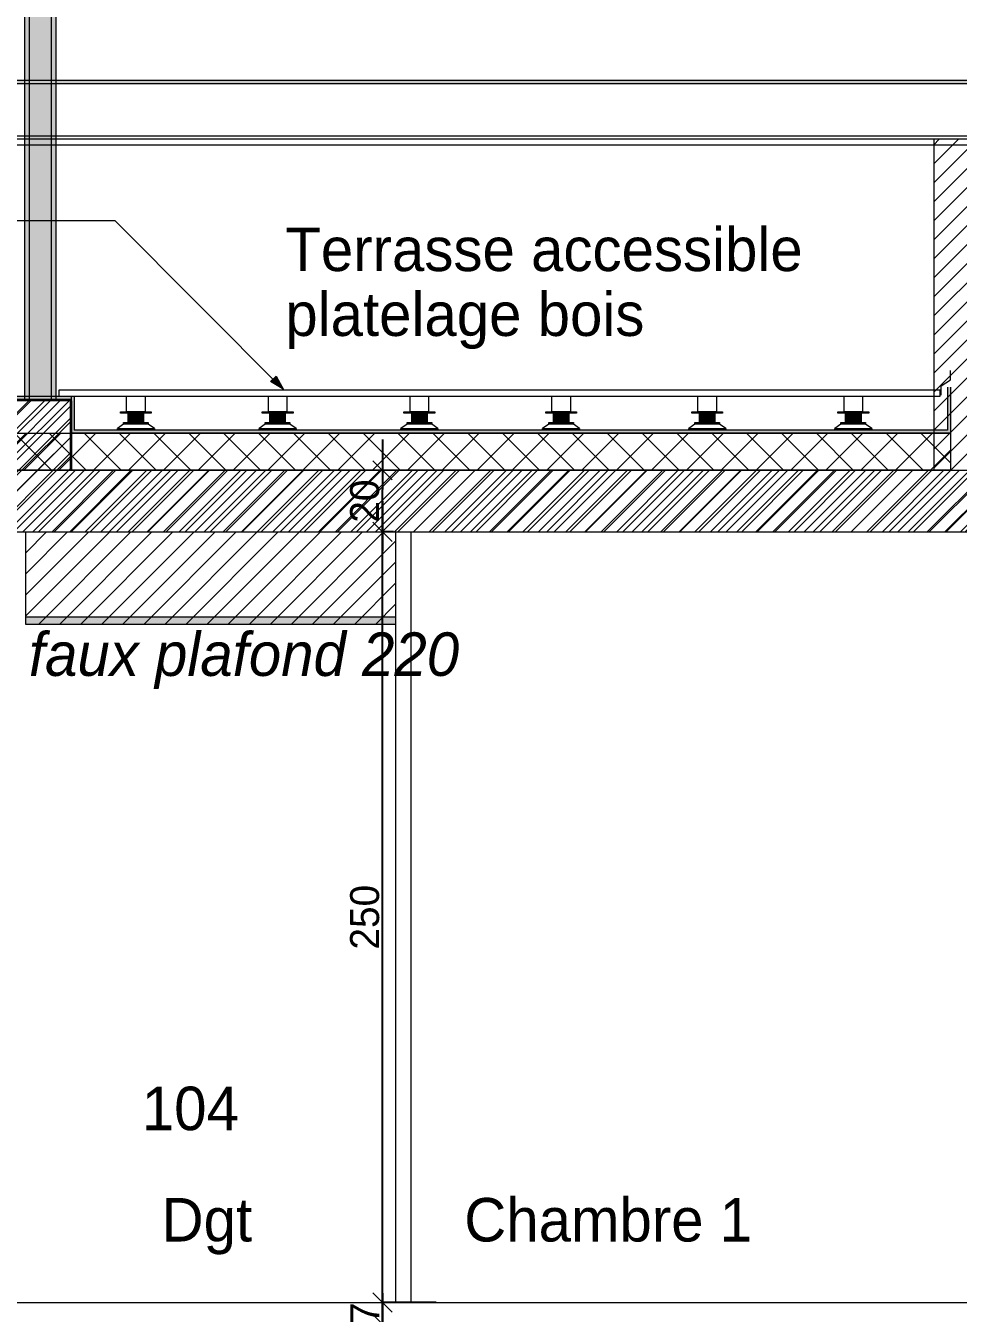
# Model space of a CAD drawing. Header units: centimetres. Extents: x -6341 to 23117, y -10090 to 8065.
# Drawn here: x 6456.3 to 6758.9, y -4746.9 to -4329.2 of the extents above; entities that cross this region are included whole.
import ezdxf

# ---------------------------------------------------------------- set-up
doc = ezdxf.new("R2010")
doc.units = ezdxf.units.CM
doc.header["$LTSCALE"] = 12.7
doc.header["$PDMODE"] = 1
doc.header["$PDSIZE"] = -2
doc.linetypes.add('VW-01', pattern=[0.83312, 0.41656, -0.41656])
doc.layers.get('0').update_dxf_attribs({"lineweight": 5})
for name, color, linetype, lineweight in [('B BATI-GO-coupé', 7, 'Continuous', 35), ('B BATI-GO-vu', 7, 'Continuous', 5), ('B BATI-murs', 7, 'Continuous', 35), ('B Général', 7, 'Continuous', 5), ('C ANNOTATIONS-cotation', 7, 'Continuous', 5), ('C ANNOTATIONS-prestations', 7, 'Continuous', 5), ('C ANNOTATIONS-texte', 7, 'Continuous', 5), ('Général', 7, 'Continuous', 5)]:
    doc.layers.add(name, color=color, linetype=linetype, lineweight=lineweight)
doc.styles.add('Arial', font='arial.ttf')
doc.styles.add('Eurostile', font='')
doc.styles.add('Eurostile (italic)', font='')
doc.styles.get('Eurostile').set_extended_font_data('Eurostile')
doc.styles.get('Eurostile (italic)').set_extended_font_data('Eurostile', italic=True)
doc.dimstyles.new('100é', dxfattribs={"dimtxt": 30.30306, "dimasz": 6.232178, "dimexe": 0, "dimexo": 25, "dimgap": 1, "dimtad": 1, "dimdec": 1, "dimtxsty": 'Arial', "dimblk": 'VW_SLASH', "dimblk1": 'VW_SLASH', "dimblk2": 'VW_SLASH', "dimcen": 0, "dimdle": 10, "dimse1": 1, "dimse2": 1, "dimazin": 0, "dimtfac": 1, "dimtdec": 1, "dimtix": 1, "dimtmove": 0, "dimatfit": 0, "dimldrblk": 'VW_FILLEDARROW', "dimfxl": 1, "dimfrac": 2, "dimtolj": 1, "dimarcsym": 0})
pattern_1 = [(45, (0, 0), (2.4253472, -2.6458333), [])]

# ---------------------------------------------------------------- blocks, each defined once
blk = doc.blocks.new('Groupe-220-1')
at = {"layer": 'B BATI-murs', "linetype": 'Continuous', "lineweight": 0}
for points in [[(6672.4, -4454.37), (6682.4, -4454.37), (6682.4, -4454.87), (6672.4, -4454.87)], [(6674.9, -4454.87), (6679.9, -4454.87), (6679.9, -4457.87), (6674.9, -4457.87)], [(6671.4, -4459.87), (6683.4, -4459.87), (6683.4, -4460.37), (6671.4, -4460.37)], [(6673.4, -4457.87), (6681.4, -4457.87), (6681.4, -4458.37), (6673.4, -4458.37)]]:
    blk.add_hatch(color=7, dxfattribs=at).paths.add_polyline_path(points)
at = {"layer": 'B BATI-murs', "color": 7, "linetype": 'Continuous', "lineweight": 13}
for p, q in [((6673.4, -4458.37), (6671.4, -4459.87)), ((6683.4, -4459.87), (6681.4, -4458.37))]:
    blk.add_line(p, q, dxfattribs=at)
at = {"layer": 'B BATI-murs', "color": 7, "linetype": 'Continuous', "lineweight": 13, "flags": 128}
for points in [[(6672.4, -4454.37), (6682.4, -4454.37), (6682.4, -4454.87), (6672.4, -4454.87)], [(6674.9, -4454.87), (6679.9, -4454.87), (6679.9, -4457.87), (6674.9, -4457.87)], [(6671.4, -4459.87), (6683.4, -4459.87), (6683.4, -4460.37), (6671.4, -4460.37)], [(6673.4, -4457.87), (6681.4, -4457.87), (6681.4, -4458.37), (6673.4, -4458.37)]]:
    blk.add_lwpolyline(points, close=True, dxfattribs=at)
blk = doc.blocks.new('Groupe-221-1')
at = {"layer": 'B BATI-murs', "linetype": 'Continuous', "lineweight": 0}
for points in [[(6625, -4454.37), (6635, -4454.37), (6635, -4454.87), (6625, -4454.87)], [(6627.5, -4454.87), (6632.5, -4454.87), (6632.5, -4457.87), (6627.5, -4457.87)], [(6624, -4459.87), (6636, -4459.87), (6636, -4460.37), (6624, -4460.37)], [(6626, -4457.87), (6634, -4457.87), (6634, -4458.37), (6626, -4458.37)]]:
    blk.add_hatch(color=7, dxfattribs=at).paths.add_polyline_path(points)
at = {"layer": 'B BATI-murs', "color": 7, "linetype": 'Continuous', "lineweight": 13}
for p, q in [((6626, -4458.37), (6624, -4459.87)), ((6636, -4459.87), (6634, -4458.37))]:
    blk.add_line(p, q, dxfattribs=at)
at = {"layer": 'B BATI-murs', "color": 7, "linetype": 'Continuous', "lineweight": 13, "flags": 128}
for points in [[(6625, -4454.37), (6635, -4454.37), (6635, -4454.87), (6625, -4454.87)], [(6627.5, -4454.87), (6632.5, -4454.87), (6632.5, -4457.87), (6627.5, -4457.87)], [(6624, -4459.87), (6636, -4459.87), (6636, -4460.37), (6624, -4460.37)], [(6626, -4457.87), (6634, -4457.87), (6634, -4458.37), (6626, -4458.37)]]:
    blk.add_lwpolyline(points, close=True, dxfattribs=at)
blk = doc.blocks.new('Groupe-222-1')
at = {"layer": 'B BATI-murs', "linetype": 'Continuous', "lineweight": 0}
for points in [[(6579, -4454.37), (6589, -4454.37), (6589, -4454.87), (6579, -4454.87)], [(6581.5, -4454.87), (6586.5, -4454.87), (6586.5, -4457.87), (6581.5, -4457.87)], [(6578, -4459.87), (6590, -4459.87), (6590, -4460.37), (6578, -4460.37)], [(6580, -4457.87), (6588, -4457.87), (6588, -4458.37), (6580, -4458.37)]]:
    blk.add_hatch(color=7, dxfattribs=at).paths.add_polyline_path(points)
at = {"layer": 'B BATI-murs', "color": 7, "linetype": 'Continuous', "lineweight": 13}
for p, q in [((6580, -4458.37), (6578, -4459.87)), ((6590, -4459.87), (6588, -4458.37))]:
    blk.add_line(p, q, dxfattribs=at)
at = {"layer": 'B BATI-murs', "color": 7, "linetype": 'Continuous', "lineweight": 13, "flags": 128}
for points in [[(6579, -4454.37), (6589, -4454.37), (6589, -4454.87), (6579, -4454.87)], [(6581.5, -4454.87), (6586.5, -4454.87), (6586.5, -4457.87), (6581.5, -4457.87)], [(6578, -4459.87), (6590, -4459.87), (6590, -4460.37), (6578, -4460.37)], [(6580, -4457.87), (6588, -4457.87), (6588, -4458.37), (6580, -4458.37)]]:
    blk.add_lwpolyline(points, close=True, dxfattribs=at)
blk = doc.blocks.new('Groupe-223-1')
at = {"layer": 'B BATI-murs', "linetype": 'Continuous', "lineweight": 0}
for points in [[(6533, -4454.37), (6543, -4454.37), (6543, -4454.87), (6533, -4454.87)], [(6535.5, -4454.87), (6540.5, -4454.87), (6540.5, -4457.87), (6535.5, -4457.87)], [(6532, -4459.87), (6544, -4459.87), (6544, -4460.37), (6532, -4460.37)], [(6534, -4457.87), (6542, -4457.87), (6542, -4458.37), (6534, -4458.37)]]:
    blk.add_hatch(color=7, dxfattribs=at).paths.add_polyline_path(points)
at = {"layer": 'B BATI-murs', "color": 7, "linetype": 'Continuous', "lineweight": 13}
for p, q in [((6534, -4458.37), (6532, -4459.87)), ((6544, -4459.87), (6542, -4458.37))]:
    blk.add_line(p, q, dxfattribs=at)
at = {"layer": 'B BATI-murs', "color": 7, "linetype": 'Continuous', "lineweight": 13, "flags": 128}
for points in [[(6533, -4454.37), (6543, -4454.37), (6543, -4454.87), (6533, -4454.87)], [(6535.5, -4454.87), (6540.5, -4454.87), (6540.5, -4457.87), (6535.5, -4457.87)], [(6532, -4459.87), (6544, -4459.87), (6544, -4460.37), (6532, -4460.37)], [(6534, -4457.87), (6542, -4457.87), (6542, -4458.37), (6534, -4458.37)]]:
    blk.add_lwpolyline(points, close=True, dxfattribs=at)
blk = doc.blocks.new('Groupe-224-1')
at = {"layer": 'B BATI-murs', "linetype": 'Continuous', "lineweight": 0}
for points in [[(6487, -4454.37), (6497, -4454.37), (6497, -4454.87), (6487, -4454.87)], [(6489.5, -4454.87), (6494.5, -4454.87), (6494.5, -4457.87), (6489.5, -4457.87)], [(6486, -4459.87), (6498, -4459.87), (6498, -4460.37), (6486, -4460.37)], [(6488, -4457.87), (6496, -4457.87), (6496, -4458.37), (6488, -4458.37)]]:
    blk.add_hatch(color=7, dxfattribs=at).paths.add_polyline_path(points)
at = {"layer": 'B BATI-murs', "color": 7, "linetype": 'Continuous', "lineweight": 13}
for p, q in [((6488, -4458.37), (6486, -4459.87)), ((6498, -4459.87), (6496, -4458.37))]:
    blk.add_line(p, q, dxfattribs=at)
at = {"layer": 'B BATI-murs', "color": 7, "linetype": 'Continuous', "lineweight": 13, "flags": 128}
for points in [[(6487, -4454.37), (6497, -4454.37), (6497, -4454.87), (6487, -4454.87)], [(6489.5, -4454.87), (6494.5, -4454.87), (6494.5, -4457.87), (6489.5, -4457.87)], [(6486, -4459.87), (6498, -4459.87), (6498, -4460.37), (6486, -4460.37)], [(6488, -4457.87), (6496, -4457.87), (6496, -4458.37), (6488, -4458.37)]]:
    blk.add_lwpolyline(points, close=True, dxfattribs=at)
blk = doc.blocks.new('Groupe-225-1')
at = {"layer": 'B BATI-murs', "linetype": 'Continuous', "lineweight": 0}
for points in [[(6719.8, -4454.37), (6729.8, -4454.37), (6729.8, -4454.87), (6719.8, -4454.87)], [(6722.3, -4454.87), (6727.3, -4454.87), (6727.3, -4457.87), (6722.3, -4457.87)], [(6718.8, -4459.87), (6730.8, -4459.87), (6730.8, -4460.37), (6718.8, -4460.37)], [(6720.8, -4457.87), (6728.8, -4457.87), (6728.8, -4458.37), (6720.8, -4458.37)]]:
    blk.add_hatch(color=7, dxfattribs=at).paths.add_polyline_path(points)
at = {"layer": 'B BATI-murs', "color": 7, "linetype": 'Continuous', "lineweight": 13}
for p, q in [((6720.8, -4458.37), (6718.8, -4459.87)), ((6730.8, -4459.87), (6728.8, -4458.37))]:
    blk.add_line(p, q, dxfattribs=at)
at = {"layer": 'B BATI-murs', "color": 7, "linetype": 'Continuous', "lineweight": 13, "flags": 128}
for points in [[(6719.8, -4454.37), (6729.8, -4454.37), (6729.8, -4454.87), (6719.8, -4454.87)], [(6722.3, -4454.87), (6727.3, -4454.87), (6727.3, -4457.87), (6722.3, -4457.87)], [(6718.8, -4459.87), (6730.8, -4459.87), (6730.8, -4460.37), (6718.8, -4460.37)], [(6720.8, -4457.87), (6728.8, -4457.87), (6728.8, -4458.37), (6720.8, -4458.37)]]:
    blk.add_lwpolyline(points, close=True, dxfattribs=at)
blk = doc.blocks.new('Groupe-226-1')
at = {"layer": 'B Général', "linetype": 'Continuous', "lineweight": 5, "true_color": 0x808080}
h = blk.add_hatch(dxfattribs=at)
h.set_pattern_fill('02_ISOLANT', color=8, style=0, pattern_type=2)
h.set_pattern_definition([(45, (0, 0), (-5.656854, 5.656854), []), (135, (0, 0), (5.656854, 5.656854), [])])
h.paths.add_polyline_path([(6225.89, -4461.37), (6756.35, -4461.37), (6756.35, -4473.37), (6225.89, -4473.37)])
at = {"layer": 'B BATI-GO-coupé', "lineweight": 5}
for p, q in [((6755.35, -4446.37), (6755.35, -4460.37)), ((6756.35, -4446.37), (6756.35, -4461.37)), ((6470.99, -4449.37), (6470.99, -4461.37)), ((6471.99, -4449.37), (6471.99, -4460.37)), ((6755.35, -4460.37), (6471.99, -4460.37)), ((6756.35, -4461.37), (6470.99, -4461.37))]:
    blk.add_line(p, q, dxfattribs=at)
at = {"layer": 'B BATI-GO-coupé', "color": 255}
for points in [[(6755.35, -4446.37), (6756.35, -4446.37), (6755.35, -4460.37), (6756.35, -4461.37)], [(6470.99, -4449.37), (6471.99, -4449.37), (6470.99, -4461.37), (6471.99, -4460.37)], [(6755.35, -4460.37), (6756.35, -4461.37), (6471.99, -4460.37), (6470.99, -4461.37)]]:
    blk.add_solid(points, dxfattribs=at)
at = {"layer": 'B Général', "lineweight": 13, "flags": 128}
blk.add_lwpolyline([(6753.36, -4448.95), (6753.36, -4445.95), (6756.36, -4444.05), (6756.35, -4440.95)], dxfattribs=at)
at = {"layer": 'B Général', "color": 7, "linetype": 'Continuous', "lineweight": 5, "flags": 128}
blk.add_lwpolyline([(6225.89, -4461.37), (6756.35, -4461.37), (6756.35, -4473.37), (6225.89, -4473.37)], close=True, dxfattribs=at)
at = {"layer": 'Général', "color": 7, "linetype": 'Continuous', "lineweight": 5, "flags": 128}
for points in [[(6466.99, -4449.37), (6753, -4449.37), (6753, -4447.37), (6466.99, -4447.37)], [(6489, -4449.37), (6495, -4449.37), (6495, -4454.37), (6489, -4454.37)], [(6535, -4449.37), (6541, -4449.37), (6541, -4454.37), (6535, -4454.37)], [(6581, -4449.37), (6587, -4449.37), (6587, -4454.37), (6581, -4454.37)], [(6627, -4449.37), (6633, -4449.37), (6633, -4454.37), (6627, -4454.37)], [(6674.4, -4449.37), (6680.4, -4449.37), (6680.4, -4454.37), (6674.4, -4454.37)], [(6721.8, -4449.37), (6727.8, -4449.37), (6727.8, -4454.37), (6721.8, -4454.37)]]:
    blk.add_lwpolyline(points, close=True, dxfattribs=at)
at = {"layer": 'Général', "color": 7}
for name in ['Groupe-224-1', 'Groupe-223-1', 'Groupe-222-1', 'Groupe-221-1', 'Groupe-220-1', 'Groupe-225-1']:
    blk.add_blockref(name, (0, 0), dxfattribs=at)
blk = doc.blocks.new('Groupe-537-1')
at = {"layer": 'B Général', "linetype": 'Continuous', "lineweight": 0, "true_color": 0x808080}
for points in [[(6215.99, -4214.87), (6215.99, -4216.37), (6207.99, -4216.37), (6207.99, -4214.87), (6207.99, -4214.87), (6207.99, -4199.87), (6209.49, -4199.87), (6209.49, -4214.87)], [(6465.99, -4214.85), (6465.99, -4216.35), (6455.99, -4216.35), (6455.99, -4214.85), (6460.23, -4214.85), (6460.24, -4201.35), (6455.99, -4201.35), (6455.99, -4199.85), (6465.99, -4199.85), (6465.99, -4201.35), (6461.74, -4201.35), (6461.73, -4214.85)]]:
    blk.add_hatch(color=8, dxfattribs=at).paths.add_polyline_path(points)
at = {"layer": 'B Général', "linetype": 'Continuous', "lineweight": 0, "true_color": 0xaaaaaa}
for points in [[(6215.99, -4201.37), (6460.23, -4201.37), (6460.23, -4214.85), (6215.99, -4214.85)], [(6455.99, -4216.35), (6465.99, -4216.35), (6465.99, -4450.87), (6455.99, -4450.87)], [(6450.99, -4449.37), (6470.99, -4449.37), (6470.99, -4450.87), (6450.99, -4450.87)]]:
    blk.add_hatch(color=253, dxfattribs=at).paths.add_polyline_path(points)
at = {"layer": 'B Général', "linetype": 'Continuous', "lineweight": 0, "true_color": 0xbfbfbf}
for points in [[(6243.18, -4213.38), (6239.5, -4213.38), (6230.51, -4204.38), (6227.89, -4204.38), (6227.89, -4202.88), (6231.13, -4202.88), (6240.13, -4211.88), (6243.18, -4211.88)], [(6272.12, -4213.38), (6268.44, -4213.38), (6259.45, -4204.38), (6256.82, -4204.38), (6256.82, -4202.88), (6260.07, -4202.88), (6269.06, -4211.88), (6272.12, -4211.88)], [(6301.14, -4213.38), (6297.46, -4213.38), (6288.47, -4204.38), (6285.84, -4204.38), (6285.84, -4202.88), (6289.09, -4202.88), (6298.08, -4211.88), (6301.14, -4211.88)], [(6330.07, -4213.38), (6326.39, -4213.38), (6317.4, -4204.38), (6314.78, -4204.38), (6314.78, -4202.88), (6318.02, -4202.88), (6327.02, -4211.88), (6330.07, -4211.88)], [(6359.1, -4213.38), (6355.42, -4213.38), (6346.42, -4204.38), (6343.8, -4204.38), (6343.8, -4202.88), (6347.04, -4202.88), (6356.04, -4211.88), (6359.1, -4211.88)], [(6388.03, -4213.38), (6384.35, -4213.38), (6375.36, -4204.38), (6372.73, -4204.38), (6372.73, -4202.88), (6375.98, -4202.88), (6384.97, -4211.88), (6388.03, -4211.88)], [(6417.05, -4213.38), (6413.37, -4213.38), (6404.38, -4204.38), (6401.76, -4204.38), (6401.76, -4202.88), (6405, -4202.88), (6413.99, -4211.88), (6417.05, -4211.88)], [(6445.99, -4213.38), (6442.31, -4213.38), (6433.31, -4204.38), (6430.69, -4204.38), (6430.69, -4202.88), (6433.93, -4202.88), (6442.93, -4211.88), (6445.99, -4211.88)]]:
    blk.add_hatch(color=9, dxfattribs=at).paths.add_polyline_path(points)
at = {"layer": 'B Général', "color": 7, "lineweight": 5, "flags": 128}
for points in [[(6215.99, -4214.87), (6215.99, -4216.37), (6207.99, -4216.37), (6207.99, -4214.87), (6207.99, -4214.87), (6207.99, -4199.87), (6209.49, -4199.87), (6209.49, -4214.87)], [(6215.99, -4201.37), (6460.24, -4201.37), (6460.24, -4202.87), (6215.99, -4202.87)], [(6465.99, -4214.85), (6465.99, -4216.35), (6455.99, -4216.35), (6455.99, -4214.85), (6460.23, -4214.85), (6460.24, -4201.35), (6455.99, -4201.35), (6455.99, -4199.85), (6465.99, -4199.85), (6465.99, -4201.35), (6461.74, -4201.35), (6461.73, -4214.85)], [(6243.18, -4213.38), (6239.5, -4213.38), (6230.51, -4204.38), (6227.89, -4204.38), (6227.89, -4202.88), (6231.13, -4202.88), (6240.13, -4211.88), (6243.18, -4211.88)], [(6272.12, -4213.38), (6268.44, -4213.38), (6259.45, -4204.38), (6256.82, -4204.38), (6256.82, -4202.88), (6260.07, -4202.88), (6269.06, -4211.88), (6272.12, -4211.88)], [(6301.14, -4213.38), (6297.46, -4213.38), (6288.47, -4204.38), (6285.84, -4204.38), (6285.84, -4202.88), (6289.09, -4202.88), (6298.08, -4211.88), (6301.14, -4211.88)], [(6330.07, -4213.38), (6326.39, -4213.38), (6317.4, -4204.38), (6314.78, -4204.38), (6314.78, -4202.88), (6318.02, -4202.88), (6327.02, -4211.88), (6330.07, -4211.88)], [(6359.1, -4213.38), (6355.42, -4213.38), (6346.42, -4204.38), (6343.8, -4204.38), (6343.8, -4202.88), (6347.04, -4202.88), (6356.04, -4211.88), (6359.1, -4211.88)], [(6388.03, -4213.38), (6384.35, -4213.38), (6375.36, -4204.38), (6372.73, -4204.38), (6372.73, -4202.88), (6375.98, -4202.88), (6384.97, -4211.88), (6388.03, -4211.88)], [(6417.05, -4213.38), (6413.37, -4213.38), (6404.38, -4204.38), (6401.76, -4204.38), (6401.76, -4202.88), (6405, -4202.88), (6413.99, -4211.88), (6417.05, -4211.88)], [(6445.99, -4213.38), (6442.31, -4213.38), (6433.31, -4204.38), (6430.69, -4204.38), (6430.69, -4202.88), (6433.93, -4202.88), (6442.93, -4211.88), (6445.99, -4211.88)], [(6215.99, -4213.37), (6460.23, -4213.37), (6460.23, -4214.87), (6215.99, -4214.87)]]:
    blk.add_lwpolyline(points, close=True, dxfattribs=at)
at = {"layer": 'B Général', "color": 7, "linetype": 'VW-01', "lineweight": 5, "flags": 128}
for points in [[(6209.49, -4201.35), (6215.99, -4201.35), (6215.99, -4202.84), (6209.49, -4202.84)], [(6209.49, -4213.37), (6215.99, -4213.37), (6215.99, -4214.87), (6209.49, -4214.87)]]:
    blk.add_lwpolyline(points, close=True, dxfattribs=at)
at = {"layer": 'B Général', "color": 7, "linetype": 'Continuous', "lineweight": 5, "flags": 128}
for points in [[(6215.99, -4201.37), (6460.23, -4201.37), (6460.23, -4214.85), (6215.99, -4214.85)], [(6455.99, -4201.36), (6465.98, -4201.36), (6465.98, -4216.35), (6455.99, -4216.35)], [(6455.99, -4216.35), (6465.99, -4216.35), (6465.99, -4450.87), (6455.99, -4450.87)], [(6457.49, -4216.35), (6464.49, -4216.35), (6464.49, -4450.87), (6457.49, -4450.87)], [(6450.99, -4449.37), (6470.99, -4449.37), (6470.99, -4450.87), (6450.99, -4450.87)]]:
    blk.add_lwpolyline(points, close=True, dxfattribs=at)
blk = doc.blocks.new('Groupe-1014-1')
at = {"layer": 'B BATI-GO-vu', "linetype": 'Continuous', "lineweight": 5}
h = blk.add_hatch(dxfattribs=at)
h.set_pattern_fill('45_0_15_52', style=0, pattern_type=2)
h.set_pattern_definition([(45, (0, 0), (3.5277778, -2.6458333), [])])
h.paths.add_polyline_path([(7429.58, -4493.37), (7429.58, -4493.37), (7630.48, -4493.37), (7630.48, -4365.96), (7614.48, -4365.96), (7614.48, -4473.37), (7404.19, -4473.37), (7404.19, -4473.37), (6766.92, -4473.37), (6766.92, -4365.96), (6750.92, -4365.96), (6750.92, -4473.37), (6470.99, -4473.37), (6470.99, -4450.37), (6450.99, -4450.37), (6450.99, -4473.37), (6225.89, -4473.37), (6225.89, -4473.37), (6209.89, -4473.37), (6209.89, -4493.37), (6358.5, -4493.37), (6358.5, -4493.37)])
at = {"layer": 'B BATI-GO-vu', "lineweight": 5, "flags": 128}
blk.add_lwpolyline([(7429.58, -4493.37), (7630.48, -4493.37), (7630.48, -4365.96), (7614.48, -4365.96), (7614.48, -4473.37), (7404.19, -4473.37), (7404.19, -4473.37), (6766.92, -4473.37), (6766.92, -4365.96), (6750.92, -4365.96), (6750.92, -4473.37), (6470.99, -4473.37), (6470.99, -4450.37), (6450.99, -4450.37), (6450.99, -4473.37), (6225.89, -4473.37), (6225.89, -4473.37), (6209.89, -4473.37), (6209.89, -4493.37), (6358.5, -4493.37), (6358.5, -4493.37), (7429.58, -4493.37)], dxfattribs=at)
blk = doc.blocks.new('VW_SLASH')
at = {"color": 0, "linetype": 'ByBlock', "lineweight": -2}
blk.add_line((1.605, 0), (-1, 0), dxfattribs=at)
at = {"color": 0, "linetype": 'VW-01', "lineweight": 20, "flags": 128}
blk.add_lwpolyline([(0.5, 0.5), (-0.5, -0.5)], dxfattribs=at)
blk = doc.blocks.new('*D1249')
at = {"layer": 'C ANNOTATIONS-cotation', "color": 0, "linetype": 'Continuous', "lineweight": -2, "transparency": 16777216}
for p, q in [((6572, -4487.14), (6572, -4479.6)), ((6575.6, -4493.37), (6572, -4493.37))]:
    blk.add_line(p, q, dxfattribs=at)
at = {"layer": 'Defpoints', "color": 0, "transparency": 16777216}
for p in [(6572, -4473.37), (6605, -4473.37), (6600.6, -4493.37)]:
    blk.add_point(p, dxfattribs=at)
at = {"layer": 'C ANNOTATIONS-cotation', "color": 0, "lineweight": -2, "transparency": 16777216, "xscale": 6.232177734375, "yscale": 6.232177734375, "zscale": 6.232177734375}
for p, rotation in [((6572, -4473.37), 90), ((6572, -4493.37), 270)]:
    blk.add_blockref('VW_SLASH', p, dxfattribs=dict(at, rotation=rotation))
at = {"layer": 'C ANNOTATIONS-cotation', "color": 0, "lineweight": 5, "transparency": 16777216, "insert": (6566.29, -4483.37), "char_height": 9.412, "attachment_point": 5, "rotation": 90, "style": 'Eurostile'}
blk.add_mtext('\\A1;20', dxfattribs=at)
blk = doc.blocks.new('VW_FILLEDARROW')
at = {"linetype": 'Continuous', "lineweight": 0}
blk.add_hatch(color=0, dxfattribs=at).paths.add_polyline_path([(-1.604, 0.43), (0, 0), (-1.604, -0.43)])
at = {"color": 0, "linetype": 'VW-01', "lineweight": 5, "flags": 128}
blk.add_lwpolyline([(-1.604, 0.43), (0, 0), (-1.604, -0.43)], close=True, dxfattribs=at)
blk = doc.blocks.new('*D1250')
at = {"layer": 'C ANNOTATIONS-cotation', "color": 0, "linetype": 'Continuous', "lineweight": -2, "transparency": 16777216}
for p, q in [((6575.6, -4493.37), (6572, -4493.37)), ((6572, -4737.14), (6572, -4499.6)), ((6589.39, -4743.37), (6572, -4743.37))]:
    blk.add_line(p, q, dxfattribs=at)
at = {"layer": 'Defpoints', "color": 0, "transparency": 16777216}
for p in [(6572, -4493.37), (6600.6, -4493.37), (6614.39, -4743.37)]:
    blk.add_point(p, dxfattribs=at)
at = {"layer": 'C ANNOTATIONS-cotation', "color": 0, "lineweight": -2, "transparency": 16777216, "xscale": 6.232177734375, "yscale": 6.232177734375, "zscale": 6.232177734375}
for p, rotation in [((6572, -4493.37), 90), ((6572, -4743.37), 270)]:
    blk.add_blockref('VW_SLASH', p, dxfattribs=dict(at, rotation=rotation))
at = {"layer": 'C ANNOTATIONS-cotation', "color": 0, "lineweight": 5, "transparency": 16777216, "insert": (6566.29, -4618.37), "char_height": 9.412, "attachment_point": 5, "rotation": 90, "style": 'Eurostile'}
blk.add_mtext('\\A1;250', dxfattribs=at)
blk = doc.blocks.new('*D1251')
at = {"layer": 'C ANNOTATIONS-cotation', "color": 0, "linetype": 'Continuous', "lineweight": -2, "transparency": 16777216}
for p, q in [((6572, -4737.14), (6572, -4730.9)), ((6589.39, -4743.37), (6572, -4743.37)), ((6572, -4750.37), (6572, -4743.37)), ((6570.84, -4750.37), (6572, -4750.37)), ((6572, -4756.6), (6572, -4762.83))]:
    blk.add_line(p, q, dxfattribs=at)
at = {"layer": 'Defpoints', "color": 0, "transparency": 16777216}
for p in [(6572, -4743.37), (6614.39, -4743.37), (6595.84, -4750.37)]:
    blk.add_point(p, dxfattribs=at)
at = {"layer": 'C ANNOTATIONS-cotation', "color": 0, "lineweight": -2, "transparency": 16777216, "xscale": 6.232177734375, "yscale": 6.232177734375, "zscale": 6.232177734375}
for p, rotation in [((6572, -4743.37), 270), ((6572, -4750.37), 90)]:
    blk.add_blockref('VW_SLASH', p, dxfattribs=dict(at, rotation=rotation))
at = {"layer": 'C ANNOTATIONS-cotation', "color": 0, "lineweight": 5, "transparency": 16777216, "insert": (6566.29, -4746.87), "char_height": 9.412, "attachment_point": 5, "rotation": 90, "style": 'Eurostile'}
blk.add_mtext('\\A1;7', dxfattribs=at)
blk = doc.blocks.new('*D1252')
at = {"layer": 'C ANNOTATIONS-cotation', "color": 0, "linetype": 'Continuous', "lineweight": -2, "transparency": 16777216}
for p, q in [((6570.84, -4750.37), (6572, -4750.37)), ((6572, -4764.14), (6572, -4756.6)), ((6570.84, -4770.37), (6572, -4770.37))]:
    blk.add_line(p, q, dxfattribs=at)
at = {"layer": 'Defpoints', "color": 0, "transparency": 16777216}
for p in [(6572, -4750.37), (6595.84, -4750.37), (6595.84, -4770.37)]:
    blk.add_point(p, dxfattribs=at)
at = {"layer": 'C ANNOTATIONS-cotation', "color": 0, "lineweight": -2, "transparency": 16777216, "xscale": 6.232177734375, "yscale": 6.232177734375, "zscale": 6.232177734375}
for p, rotation in [((6572, -4750.37), 90), ((6572, -4770.37), 270)]:
    blk.add_blockref('VW_SLASH', p, dxfattribs=dict(at, rotation=rotation))
at = {"layer": 'C ANNOTATIONS-cotation', "color": 0, "lineweight": 5, "transparency": 16777216, "insert": (6566.29, -4760.37), "char_height": 9.412, "attachment_point": 5, "rotation": 90, "style": 'Eurostile'}
blk.add_mtext('\\A1;20', dxfattribs=at)

msp = doc.modelspace()

# ---------------------------------------------------------------- hatches: boundary and pattern name
at = {"layer": 'B Général', "linetype": 'Continuous', "lineweight": 0, "true_color": 0xbbbbbb}
msp.add_hatch(color=9, dxfattribs=at).paths.add_polyline_path([(6214.54, -4347.93), (7622.48, -4347.93), (7622.48, -4346.93), (6214.54, -4346.93)])
at = {"layer": 'B Général', "linetype": 'Continuous', "lineweight": 5}
h = msp.add_hatch(dxfattribs=at)
h.set_pattern_fill('50_BETON', style=0, pattern_type=2)
h.set_pattern_definition(pattern_1)
h.paths.add_polyline_path([(6450.99, -4450.87), (6450.99, -4473.37), (6470.99, -4473.37), (6470.99, -4450.87)])
h = msp.add_hatch(dxfattribs=at)
h.set_pattern_fill('50_BETON', style=0, pattern_type=2)
h.set_pattern_definition(pattern_1)
h.paths.add_polyline_path([(6766.35, -4473.37), (6209.89, -4473.37), (6225.89, -4493.37), (6766.35, -4493.37)])
at = {"layer": 'B Général', "linetype": 'Continuous', "lineweight": 5, "true_color": 0xaaaaaa}
h = msp.add_hatch(dxfattribs=at)
h.set_pattern_fill('F_P__SOFFITE', color=253, style=0, pattern_type=2)
h.set_pattern_definition([(45, (0, 0.2205), (-3.5277778, 3.3072917), [])])
h.paths.add_polyline_path([(6456.27, -4493.37), (6576.27, -4493.37), (6576.27, -4523.37), (6456.27, -4523.37)])
at = {"layer": 'B Général', "linetype": 'Continuous', "lineweight": 0, "true_color": 0x848484}
msp.add_hatch(color=252, dxfattribs=at).paths.add_polyline_path([(6456.27, -4520.96), (6576.27, -4520.96), (6576.27, -4523.37), (6456.27, -4523.37)])
at = {"layer": 'C ANNOTATIONS-texte', "linetype": 'Continuous', "lineweight": 0}
msp.add_hatch(color=7, dxfattribs=at).paths.add_polyline_path([(6537.49, -4442.84), (6540, -4447.37), (6535.56, -4444.7)])

# ---------------------------------------------------------------- linework, layer by layer
at = {"layer": 'B Général', "color": 7, "linetype": 'Continuous', "lineweight": 13}
for p, q in [((7639.48, -4364.95), (6215.89, -4364.95)), ((6576.27, -4493.37), (6576.27, -4743.37)), ((6581.27, -4493.37), (6581.27, -4743.37))]:
    msp.add_line(p, q, dxfattribs=at)
at = {"layer": 'B Général', "color": 7, "linetype": 'Continuous', "lineweight": 5}
for p, q in [((7613.48, -4365.95), (6215.89, -4365.95)), ((7613.48, -4367.95), (6215.89, -4367.95)), ((6470.99, -4450.87), (6450.99, -4450.87)), ((6470.99, -4473.37), (6470.99, -4450.87)), ((6209.89, -4473.37), (6766.35, -4473.37)), ((6225.89, -4493.37), (6766.35, -4493.37)), ((6576.27, -4493.37), (6576.27, -4743.37)), ((6576.27, -4493.37), (6581.27, -4493.37)), ((6581.27, -4493.37), (6581.27, -4743.37)), ((6225.89, -4743.37), (7621.48, -4743.37)), ((6225.89, -4743.37), (7621.48, -4743.37)), ((6576.27, -4743.37), (6581.27, -4743.37))]:
    msp.add_line(p, q, dxfattribs=at)
at = {"layer": 'B Général', "color": 7, "linetype": 'Continuous', "lineweight": 35}
msp.add_line((6470.99, -4473.37), (6470.99, -4450.87), dxfattribs=at)
at = {"layer": 'B Général', "color": 7, "linetype": 'Continuous', "lineweight": 18}
for p, q in [((6209.89, -4473.37), (6766.35, -4473.37)), ((6225.89, -4493.37), (6766.35, -4493.37))]:
    msp.add_line(p, q, dxfattribs=at)
at = {"layer": 'B Général', "color": 7, "linetype": 'Continuous', "lineweight": 5, "flags": 128}
for points in [[(6214.54, -4347.93), (7622.48, -4347.93), (7622.48, -4346.93), (6214.54, -4346.93)], [(6456.27, -4493.37), (6576.27, -4493.37), (6576.27, -4523.37), (6456.27, -4523.37)], [(6456.27, -4520.96), (6576.27, -4520.96), (6576.27, -4523.37), (6456.27, -4523.37)]]:
    msp.add_lwpolyline(points, close=True, dxfattribs=at)
at = {"layer": 'C ANNOTATIONS-texte', "color": 7, "linetype": 'Continuous', "lineweight": 5, "flags": 128}
msp.add_lwpolyline([(6411.18, -4392.32), (6485.18, -4392.32), (6540, -4447.37)], dxfattribs=at)
at = {"layer": 'C ANNOTATIONS-texte', "color": 7, "linetype": 'VW-01', "lineweight": 5, "flags": 128}
msp.add_lwpolyline([(6537.49, -4442.84), (6540, -4447.37), (6535.56, -4444.7)], close=True, dxfattribs=at)

# ---------------------------------------------------------------- block references
at = {"layer": 'B Général', "color": 7}
for name in ['Groupe-537-1', 'Groupe-1014-1', 'Groupe-226-1']:
    msp.add_blockref(name, (0, 0), dxfattribs=at)

# ---------------------------------------------------------------- texts
at = {"layer": 'B Général', "color": 7, "insert": (6509.68, -4673.34), "char_height": 14.118, "attachment_point": 2, "line_spacing_factor": 0.894142, "style": 'Eurostile'}
msp.add_mtext('104', dxfattribs=at)
at = {"layer": 'C ANNOTATIONS-prestations', "insert": (6457.29, -4525.97), "char_height": 14.118, "attachment_point": 1, "line_spacing_factor": 0.894142, "style": 'Eurostile (italic)'}
msp.add_mtext('faux plafond 220', dxfattribs=at)
at = {"layer": 'C ANNOTATIONS-texte', "insert": (6540.5, -4394.63), "char_height": 14.118, "width": 203.5, "attachment_point": 1, "line_spacing_factor": 0.894142, "style": 'Eurostile'}
msp.add_mtext('Terrasse accessible platelage bois', dxfattribs=at)
at = {"layer": 'C ANNOTATIONS-texte', "color": 7, "char_height": 14.118, "attachment_point": 1, "rotation": 0, "line_spacing_factor": 0.894142, "style": 'Eurostile'}
for s, insert in [('Dgt', (6500.35, -4709.46)), ('Chambre 1', (6598.56, -4709.46))]:
    msp.add_mtext(s, dxfattribs=dict(at, insert=insert))

# ---------------------------------------------------------------- dimensions: what is measured, and where the dimension line sits
at = {"layer": 'C ANNOTATIONS-cotation', "color": 7, "linetype": 'Continuous', "lineweight": 5}
for base, p1, p2, override, picture, middle in [((6572, -4473.37), (6600.6, -4493.37), (6605, -4473.37), {"dimtxt": 9.412001, "dimdec": 0, "dimpost": '<>', "dimtxsty": 'Eurostile', "dimse1": 0, "dimtmove": 2}, '*D1249', (6566.29, -4483.37)), ((6572, -4493.37), (6614.39, -4743.37), (6600.6, -4493.37), {"dimtxt": 9.412001, "dimdec": 0, "dimpost": '<>', "dimtxsty": 'Eurostile', "dimse1": 0, "dimse2": 0, "dimtmove": 2}, '*D1250', (6566.29, -4618.37)), ((6572, -4743.37), (6595.84, -4750.37), (6614.39, -4743.37), {"dimtxt": 9.412001, "dimdec": 0, "dimpost": '<>', "dimtxsty": 'Eurostile', "dimse1": 0, "dimse2": 0, "dimtmove": 2}, '*D1251', (6566.29, -4746.87)), ((6572, -4750.37), (6595.84, -4770.37), (6595.84, -4750.37), {"dimtxt": 9.412001, "dimdec": 0, "dimpost": '<>', "dimtxsty": 'Eurostile', "dimse1": 0, "dimse2": 0, "dimtmove": 2}, '*D1252', (6566.29, -4760.37))]:
    dim = msp.add_linear_dim(base=base, p1=p1, p2=p2, angle=270, dimstyle='100é', override=override, dxfattribs=at)
    dim.commit()
    dim.dimension.update_dxf_attribs({"geometry": picture, "text_midpoint": middle})

doc.saveas('drawing.dxf')
